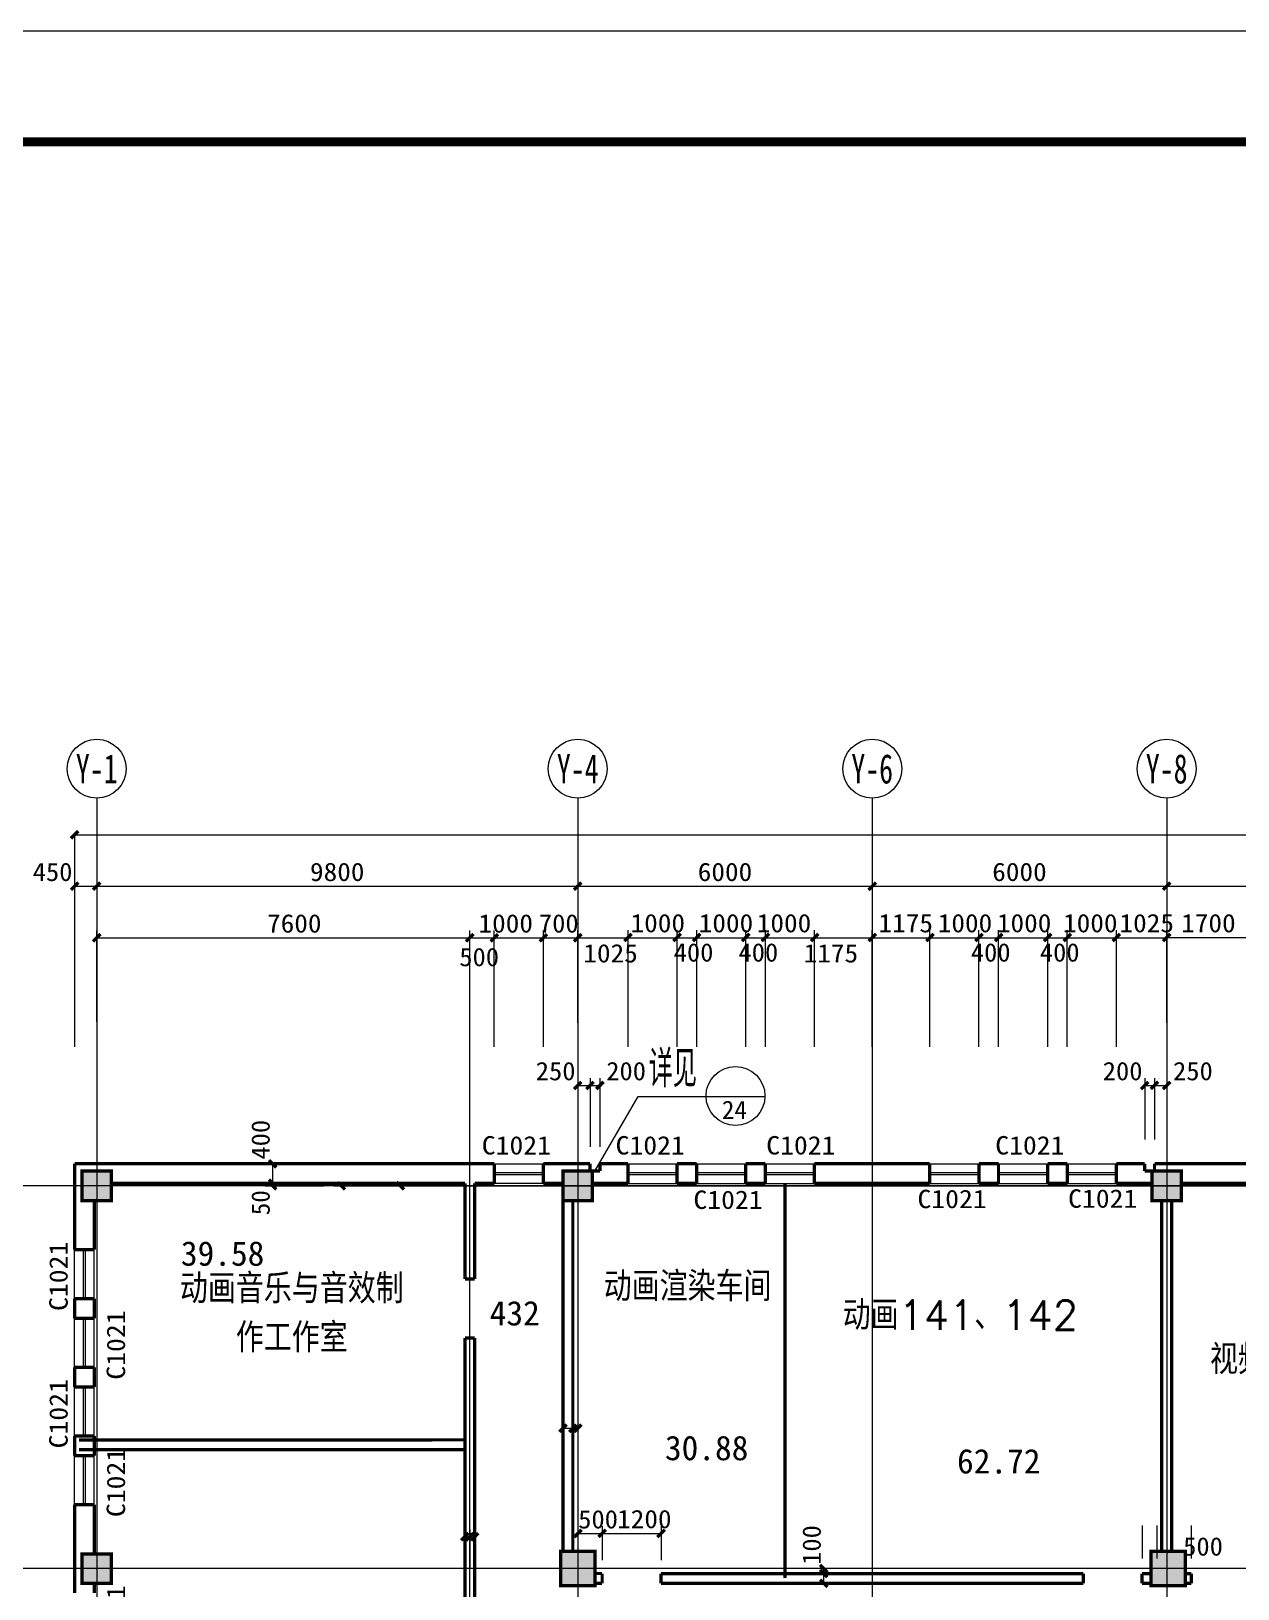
# Model space of a CAD drawing. Extents: x -307567 to 704339, y -10277 to 165507.
# Drawn here: x 366419 to 391005, y 133767 to 165506 of the extents above; entities that cross this region are included whole.
import ezdxf
from ezdxf.enums import TextEntityAlignment as Align

# ---------------------------------------------------------------- set-up
doc = ezdxf.new("R2010")
doc.units = 0
doc.header["$MEASUREMENT"] = 0
for name, color, linetype, lineweight in [('AXIS', 7, 'CONTINUOUS', 5), ('wode', 250, 'CONTINUOUS', 0), ('ziti', 32, 'CONTINUOUS', 0)]:
    doc.layers.add(name, color=color, linetype=linetype, lineweight=lineweight)
doc.layers.add('中文', color=4, linetype='CONTINUOUS')
doc.styles.add('HZ', font='txt', dxfattribs={"width": 0.7, "height": 5, "bigfont": 'STF:宋体'})
doc.styles.get("Standard").update_dxf_attribs({"font": 'txt', "height": 3})

msp = doc.modelspace()

# ---------------------------------------------------------------- linework, layer by layer
at = {"layer": 'AXIS', "color": 0}
msp.add_lwpolyline([(453024.20771, 165506.44355), (322764.10005, 165506.44355), (322764.10005, -10277.09273), (453024.20771, -10277.09273)], close=True, dxfattribs=at)
at = {"layer": 'AXIS', "color": 0, "const_width": 180.29081}
msp.add_lwpolyline([(450770.57263, 163252.80847), (325017.73513, 163252.80847), (325017.73513, -8023.45765), (450770.57263, -8023.45765)], close=True, dxfattribs=at)
at = {"layer": 'wode', "color": 0}
for p, q in [((367755.63701, 149876.95515), (367755.63701, 147033.90906)), ((377555.5758, 149876.95515), (377555.5758, 147033.90906)), ((383555.5458, 149876.95515), (383555.5458, 147033.90906)), ((389555.5158, 149876.95515), (389555.5158, 147033.90906)), ((367305.63926, 149133.8894), (421855.3421, 149133.8894)), ((367305.63926, 149133.8894), (367305.63926, 144809.5641)), ((367755.63701, 148233.8939), (367755.63701, 145728.07147)), ((367305.63926, 148083.89465), (367755.63701, 148083.89465)), ((367755.63701, 148083.89465), (377555.5758, 148083.89465)), ((377555.5758, 148083.89465), (383555.5458, 148083.89465)), ((383555.5458, 148083.89465), (389555.5158, 148083.89465)), ((389555.5158, 148083.89465), (399555.47801, 148083.89465)), ((367755.63701, 145321.24062), (367755.63701, 147183.89915)), ((367755.63701, 147033.90906), (367755.63701, 95170.03874)), ((367755.63701, 147033.8999), (389555.5158, 147033.8999)), ((367755.63701, 147033.8999), (389555.5158, 147033.8999)), ((375355.5746, 107180.09527), (375355.5746, 147183.89915)), ((375855.59651, 144809.5641), (375855.59651, 147183.89915)), ((375855.59651, 147033.8999), (376855.5671, 147033.8999)), ((376805.57955, 147033.8999), (377555.5758, 147033.8999)), ((376855.5671, 144809.5641), (376855.5671, 147183.89915)), ((377555.5758, 145299.28638), (377555.5758, 147189.50215)), ((377555.5758, 145321.24062), (377555.5758, 147183.89915)), ((377555.5758, 147033.90906), (377555.5758, 95170.03874)), ((378580.55847, 144809.5641), (378580.55847, 147189.50215)), ((379580.56568, 144809.5641), (379580.56568, 147189.50215)), ((379980.57589, 144809.5641), (379980.57589, 147189.50215)), ((380980.54647, 144809.5641), (380980.54647, 147189.50215)), ((381380.55668, 144809.5641), (381380.55668, 147189.50215)), ((382380.56389, 144809.5641), (382380.56389, 147189.50215)), ((383555.5458, 145299.28638), (383555.5458, 147189.50215)), ((383555.5458, 144809.5641), (383555.5458, 147189.50215)), ((383555.5458, 147033.90906), (383555.5458, 95170.03874)), ((384730.52772, 144809.5641), (384730.52772, 147189.50215)), ((385730.53493, 144809.5641), (385730.53493, 147189.50215)), ((386130.54514, 144809.5641), (386130.54514, 147189.50215)), ((387130.51572, 144809.5641), (387130.51572, 147189.50215)), ((387530.52593, 144809.5641), (387530.52593, 147189.50215)), ((388530.53314, 144809.5641), (388530.53314, 147189.50215)), ((389555.5158, 145299.28638), (389555.5158, 147189.50215)), ((389555.5158, 145299.28638), (389555.5158, 147189.50215)), ((389555.5158, 147039.5029), (391255.4951, 147039.5029)), ((389555.5158, 147033.90906), (389555.5158, 95170.03874)), ((377555.5758, 144174.74062), (377555.5758, 142775.04363)), ((377805.58676, 144174.74062), (377805.58676, 142775.04363)), ((378007.11163, 144174.74062), (378007.11163, 142775.04363)), ((389107.45896, 144174.74062), (389107.45896, 142923.27593)), ((389307.0063, 144174.74062), (389307.0063, 142923.27593)), ((389555.5158, 144174.74062), (389555.5158, 142923.27593)), ((377555.5758, 144024.74137), (377805.58676, 144024.74137)), ((377805.58676, 144024.74137), (378007.11163, 144024.74137)), ((377905.56185, 142279.91977), (378784.57357, 143802.38835)), ((378784.57357, 143802.38835), (381370.11972, 143802.38835)), ((389107.45896, 144024.74137), (389307.0063, 144024.74137)), ((389307.0063, 144024.74137), (389555.5158, 144024.74137)), ((371190.38546, 142429.91902), (372390.59919, 142429.91902)), ((371340.38471, 142029.91797), (371340.38471, 142429.91902)), ((375855.59651, 142429.91902), (376855.5671, 142429.91902)), ((375855.59651, 142248.66382), (376855.5671, 142248.66382)), ((375855.59651, 142211.16401), (376855.5671, 142211.16401)), ((378578.65418, 142429.92817), (382378.62298, 142429.92817)), ((378589.56722, 142248.66382), (379589.57442, 142248.66382)), ((378589.56722, 142211.16401), (379589.57442, 142211.16401)), ((379982.55342, 142248.66382), (380982.56062, 142248.66382)), ((379982.55342, 142211.16401), (380982.56062, 142211.16401)), ((381354.55583, 142248.66382), (382354.56304, 142248.66382)), ((381354.55583, 142211.16401), (382354.56304, 142211.16401)), ((384728.62344, 142429.92817), (388528.59223, 142429.92817)), ((384739.53647, 142248.66382), (385739.54367, 142248.66382)), ((384739.53647, 142211.16401), (385739.54367, 142211.16401)), ((386132.52267, 142248.66382), (387132.52987, 142248.66382)), ((386132.52267, 142211.16401), (387132.52987, 142211.16401)), ((387128.61144, 142429.92817), (387528.58502, 142429.92817)), ((387504.52508, 142248.66382), (388504.53229, 142248.66382)), ((387504.52508, 142211.16401), (388504.53229, 142211.16401)), ((436594.37973, 141979.92127), (362086.13411, 141979.92127)), ((371190.38546, 142029.91797), (372390.59919, 142029.91797)), ((371190.38546, 141979.92127), (372390.59919, 141979.92127)), ((371340.38471, 141979.92127), (371340.38471, 142029.91797)), ((372587.18024, 141979.92127), (400445.84221, 141979.92127)), ((372875.71639, 141979.92127), (405655.4231, 141979.92127)), ((373788.05314, 141979.92127), (374904.6247, 141979.92127)), ((376855.5671, 142029.91797), (375855.59651, 142029.91797)), ((376860.73065, 141979.92127), (381369.05771, 141979.92127)), ((378578.65418, 142029.91797), (382465.74412, 142029.92712)), ((384728.62344, 142029.91797), (388528.59223, 142029.91797)), ((387128.61144, 142029.91797), (388615.71337, 142029.92712)), ((367305.63926, 139679.92666), (367305.63926, 140679.92472)), ((367486.87615, 139679.92666), (367486.87615, 140679.92472)), ((367524.37596, 139679.92666), (367524.37596, 140679.92472)), ((367705.61285, 139679.92666), (367705.61285, 140679.92472)), ((367305.63926, 138279.93672), (367305.63926, 139279.93477)), ((367486.87615, 138279.93672), (367486.87615, 139279.93477)), ((367524.37596, 138279.93672), (367524.37596, 139279.93477)), ((367705.61285, 138279.93672), (367705.61285, 139279.93477)), ((367305.63926, 136879.94677), (367305.63926, 137879.93566)), ((367486.87615, 136879.94677), (367486.87615, 137879.93566)), ((367524.37596, 136879.94677), (367524.37596, 137879.93566)), ((367705.61285, 136879.94677), (367705.61285, 137879.93566)), ((377255.5773, 137189.4667), (377255.5773, 136092.75283)), ((377455.5641, 137189.4667), (377455.5641, 136092.75283)), ((377555.5758, 137189.4667), (377555.5758, 136092.75283)), ((377255.5773, 137039.46745), (377455.5641, 137039.46745)), ((377455.5641, 137039.46745), (377555.5758, 137039.46745)), ((367305.63926, 135479.94766), (367305.63926, 136479.94572)), ((367486.87615, 135479.94766), (367486.87615, 136479.94572)), ((367524.37596, 135479.94766), (367524.37596, 136479.94572)), ((367705.61285, 135479.94766), (367705.61285, 136479.94572)), ((377555.5758, 135312.92885), (377555.5758, 126729.99447)), ((389555.5158, 135312.92885), (389555.5158, 126729.99447)), ((375255.59951, 134979.34897), (375255.59951, 134179.96027)), ((375355.5746, 134979.34897), (375355.5746, 134179.96027)), ((375455.5863, 134979.34897), (375455.5863, 134179.96027)), ((377555.5758, 134896.95192), (379253.32122, 134896.95192)), ((377559.56748, 134896.95192), (377657.34531, 134896.95192)), ((377955.58601, 134896.95192), (378053.32722, 134896.95192)), ((378053.32722, 135046.95117), (378053.32722, 134352.28912)), ((379253.32122, 135046.95117), (379253.32122, 134352.28912)), ((389054.17554, 135059.76849), (389054.17554, 134384.33241)), ((389355.52901, 135059.76849), (389355.52901, 134384.33241)), ((390054.18274, 135059.76849), (390054.18274, 134384.33241)), ((375255.59951, 134829.34972), (375355.5746, 134829.34972)), ((375355.5746, 134829.34972), (375455.5863, 134829.34972)), ((436594.37973, 134179.96027), (362086.13411, 134179.96027)), ((382418.0637, 134079.85701), (383273.60141, 134079.85701)), ((382568.06295, 133979.95516), (382568.06295, 134179.96027)), ((382568.06295, 133879.96177), (382568.06295, 133979.95516)), ((382418.0637, 133879.96177), (383273.60141, 133879.96177))]:
    msp.add_line(p, q, dxfattribs=at)
at = {"layer": 'wode', "color": 0, "const_width": 67.49966}
for points in [[(367230.63964, 149058.88978), (367380.63889, 149208.88903)], [(367230.63964, 148008.89503), (367380.63889, 148158.89428)], [(367680.63739, 148008.89503), (367830.63664, 148158.89428)], [(367680.63739, 148008.89503), (367830.63664, 148158.89428)], [(377480.57618, 148008.89503), (377630.57543, 148158.89428)], [(383480.54618, 148008.89503), (383630.54543, 148158.89428)], [(389480.51618, 148008.89503), (389630.51543, 148158.89428)], [(367680.63739, 146958.90028), (367830.63664, 147108.89953)], [(375280.57497, 146958.90028), (375430.57422, 147108.89953)], [(375780.59689, 146958.90028), (375930.59614, 147108.89953)], [(376780.56747, 146958.90028), (376930.56672, 147108.89953)], [(377480.57618, 146958.90028), (377630.57543, 147108.89953)], [(378505.55885, 146964.50328), (378655.5581, 147114.50253)], [(379505.56605, 146964.50328), (379655.5653, 147114.50253)], [(379905.57626, 146964.50328), (380055.57551, 147114.50253)], [(380905.54685, 146964.50328), (381055.5461, 147114.50253)], [(381305.55705, 146964.50328), (381455.5563, 147114.50253)], [(382305.56426, 146964.50328), (382455.56351, 147114.50253)], [(383480.54618, 146964.50328), (383630.54543, 147114.50253)], [(383480.54618, 146964.50328), (383630.54543, 147114.50253)], [(384655.5281, 146964.50328), (384805.52735, 147114.50253)], [(385655.5353, 146964.50328), (385805.53455, 147114.50253)], [(386055.54551, 146964.50328), (386205.54476, 147114.50253)], [(387055.5161, 146964.50328), (387205.51535, 147114.50253)], [(387455.5263, 146964.50328), (387605.52555, 147114.50253)], [(388455.53351, 146964.50328), (388605.53276, 147114.50253)], [(389480.51618, 146964.50328), (389630.51543, 147114.50253)], [(389480.51618, 146964.50328), (389630.51543, 147114.50253)], [(377480.57618, 143949.74174), (377630.57543, 144099.74099)], [(377730.58714, 143949.74174), (377880.58639, 144099.74099)], [(377932.11201, 143949.74174), (378082.11126, 144099.74099)], [(389032.45934, 143949.74174), (389182.45859, 144099.74099)], [(389232.00668, 143949.74174), (389382.00593, 144099.74099)], [(389480.51618, 143949.74174), (389630.51543, 144099.74099)], [(371265.38509, 142504.91864), (371415.38434, 142354.91939)], [(367305.63926, 142429.90986), (375855.59651, 142429.92817)], [(367305.63926, 142429.91902), (367305.63926, 140679.92472)], [(367455.63851, 142279.91977), (367455.63851, 141679.92277), (368055.63551, 141679.92277), (368055.63551, 142279.91977), (367455.63851, 142279.91977), (367455.63851, 141679.92277)], [(375855.59651, 142029.91797), (375855.59651, 142429.91902)], [(376855.5671, 142429.92817), (377805.58676, 142429.92817)], [(376855.5671, 142029.91797), (376855.5671, 142429.91902)], [(377805.58676, 142429.90071), (376855.5671, 142429.91902)], [(377255.5773, 142279.91977), (377255.5773, 141679.92277), (377855.5743, 141679.92277), (377855.5743, 142279.91977), (377255.5773, 142279.91977), (377255.5773, 141679.92277)], [(377805.58676, 142429.90986), (377657.12559, 142429.90986)], [(377805.58676, 142429.91902), (377805.58676, 142279.91977)], [(377805.58676, 142279.91977), (378007.11163, 142279.91977)], [(378007.11163, 142429.92817), (378007.11163, 142279.91977)], [(378007.11163, 142429.92817), (378578.65418, 142429.92817)], [(378578.65418, 142429.92817), (378578.65418, 142029.91797)], [(379578.62477, 142429.92817), (379578.62477, 142029.91797)], [(379578.62477, 142429.92817), (379978.63498, 142429.92817)], [(379978.63498, 142429.92817), (379978.63498, 142029.91797)], [(380978.64218, 142429.92817), (380978.64218, 142029.91797)], [(380978.64218, 142429.92817), (381378.61577, 142429.92817)], [(381378.61577, 142429.92817), (381378.61577, 142029.91797)], [(382378.62298, 142429.92817), (382378.62298, 142029.91797)], [(382378.62298, 142429.92817), (384728.62344, 142429.92817)], [(384728.62344, 142429.92817), (384728.62344, 142029.91797)], [(385728.59402, 142429.92817), (385728.59402, 142029.91797)], [(385728.59402, 142429.92817), (386128.60423, 142429.92817)], [(385728.59402, 142429.92817), (386128.60423, 142429.92817)], [(386128.60423, 142429.92817), (386128.60423, 142029.91797)], [(387128.61144, 142429.92817), (387128.61144, 142029.91797)], [(387128.61144, 142429.92817), (387528.58502, 142429.92817)], [(387128.61144, 142429.92817), (387528.58502, 142429.92817)], [(387528.58502, 142429.92817), (387528.58502, 142029.91797)], [(388528.59223, 142429.92817), (388528.59223, 142029.91797)], [(388528.59223, 142429.92817), (389107.45896, 142429.92817)], [(388755.53201, 142429.92817), (389107.45896, 142429.92817)], [(389107.45896, 142429.92817), (389107.45896, 142279.91977)], [(389107.45896, 142279.91977), (389255.5173, 142279.91977)], [(389255.5173, 142279.91977), (389255.5173, 141679.92277), (389855.5143, 141679.92277), (389855.5143, 142279.91977), (389255.5173, 142279.91977), (389255.5173, 141679.92277)], [(389307.0063, 142429.92817), (389307.0063, 142279.91977)], [(389307.0063, 142429.92817), (391255.4951, 142429.91902)], [(368055.63551, 142029.90881), (375255.59951, 142029.91797)], [(371265.38509, 142104.91759), (371415.38434, 141954.91834)], [(371265.38509, 142054.92089), (371415.38434, 141904.92164)], [(372662.17986, 142054.92089), (372812.17911, 141904.92164)], [(373863.05276, 142054.92089), (374013.05201, 141904.92164)], [(375255.59951, 142029.91797), (375255.59951, 140079.92772)], [(375455.5863, 142029.91797), (375455.5863, 140079.92772)], [(375455.5863, 142029.91797), (375855.59651, 142029.91797)], [(377255.5773, 142029.90881), (376855.5671, 142029.91797)], [(376855.5671, 142029.91797), (377255.5773, 142029.90881)], [(377855.5743, 142029.91797), (378578.65418, 142029.91797)], [(379578.62477, 142029.92712), (379978.63498, 142029.92712)], [(380978.64218, 142029.92712), (381378.61577, 142029.92712)], [(381781.67081, 134857.58644), (381781.67081, 142007.55374)], [(382378.62298, 142029.92712), (384728.62344, 142029.92712)], [(383655.55751, 142029.92712), (384728.62344, 142029.92712)], [(385728.59402, 142029.92712), (386128.60423, 142029.92712)], [(385728.59402, 142029.92712), (386128.60423, 142029.92712)], [(387128.61144, 142029.92712), (387528.58502, 142029.92712)], [(387128.61144, 142029.92712), (387528.58502, 142029.92712)], [(388528.59223, 142029.92712), (389255.5173, 142029.93628)], [(389855.5143, 142029.92712), (391255.4951, 142029.91797)], [(367705.61285, 141679.92277), (367705.61285, 140679.92472)], [(377255.5773, 134529.95547), (377255.5773, 141679.92277)], [(377455.5641, 134529.95547), (377455.5641, 141679.92277)], [(389455.5041, 136479.94572), (389455.5041, 141679.92277)], [(389455.5041, 134529.95547), (389455.5041, 141679.92277)], [(389655.52751, 136479.94572), (389655.52751, 141679.92277)], [(389655.52751, 134529.95547), (389655.52751, 141679.92277)], [(381781.67081, 133988.93468), (381781.67081, 141138.90198)], [(367705.61285, 140679.92472), (367305.63926, 140679.92472)], [(375255.59951, 140079.92772), (375455.5863, 140079.92772)], [(375455.5863, 140079.92772), (375255.59951, 140079.92772)], [(367305.63926, 139279.93477), (367305.63926, 139679.92666)], [(367705.61285, 139679.92666), (367305.63926, 139679.92666)], [(367705.61285, 139279.93477), (367705.61285, 139679.92666)], [(367705.61285, 139279.93477), (367305.63926, 139279.93477)], [(375255.59951, 138879.93372), (375455.5863, 138879.93372)], [(375255.59951, 138879.93372), (375255.59951, 128679.98472)], [(375455.5863, 138879.93372), (375255.59951, 138879.93372)], [(375455.5863, 138879.93372), (375255.59951, 138879.93372)], [(375255.59951, 138879.93372), (375255.59951, 138579.93522)], [(375455.5863, 138879.93372), (375455.5863, 128679.98472)], [(375455.5863, 138879.93372), (375455.5863, 138579.93522)], [(367305.63926, 137879.93566), (367305.63926, 138279.93672)], [(367705.61285, 138279.93672), (367305.63926, 138279.93672)], [(367705.61285, 137879.93566), (367705.61285, 138279.93672)], [(367705.61285, 137879.93566), (367305.63926, 137879.93566)], [(377180.57768, 136964.46783), (377330.57693, 137114.46708)], [(377380.56447, 136964.46783), (377530.56372, 137114.46708)], [(377480.57618, 136964.46783), (377630.57543, 137114.46708)], [(367305.63926, 136479.94572), (367305.63926, 136879.94677)], [(367705.61285, 136879.94677), (367305.63926, 136879.94677)], [(374592.34278, 136801.53413), (367392.37878, 136801.53413)], [(367705.61285, 136479.94572), (367705.61285, 136879.94677)], [(375255.59951, 136803.75885), (368055.63551, 136803.75885)], [(367705.61285, 136479.94572), (367305.63926, 136479.94572)], [(374592.34278, 136601.53818), (367392.37878, 136601.53818)], [(375255.59951, 136603.7629), (368055.63551, 136603.7629)], [(367305.63926, 134179.96027), (367305.63926, 135479.94766)], [(367705.61285, 135479.94766), (367305.63926, 135479.94766)], [(367705.61285, 134479.95877), (367705.61285, 135479.94766)], [(377255.5773, 134529.95547), (377255.5773, 135479.94766)], [(375180.59989, 134754.3501), (375330.59914, 134904.34935)], [(375280.57497, 134754.3501), (375430.57422, 134904.34935)], [(375380.58668, 134754.3501), (375530.58593, 134904.34935)], [(377484.56786, 134821.9523), (377634.56711, 134971.95155)], [(377978.3276, 134821.9523), (378128.32685, 134971.95155)], [(379178.3216, 134821.9523), (379328.32085, 134971.95155)], [(367455.63851, 134479.95877), (367455.63851, 133879.96177), (368055.63551, 133879.96177), (368055.63551, 134479.95877), (367455.63851, 134479.95877), (367455.63851, 133879.96177)], [(377205.58976, 134529.95547), (377205.58976, 133829.95591), (377905.56185, 133829.95591), (377905.56185, 134529.95547), (377205.58976, 134529.95547), (377205.58976, 133829.95591)], [(382493.06332, 134254.85918), (382643.06257, 134104.85993)], [(389233.50814, 134529.95547), (389233.50814, 133829.95591), (389933.51684, 133829.95591), (389933.51684, 134529.95547), (389233.50814, 134529.95547), (389233.50814, 133829.95591)], [(367305.63926, 134179.96027), (367305.63926, 133679.95666)], [(377905.56185, 134079.96687), (378053.32722, 134079.95772)], [(378053.32722, 134079.95772), (378053.32722, 133879.96177)], [(379253.32122, 134079.95772), (379253.32122, 133879.96177)], [(379253.32122, 134079.92109), (387854.18154, 134079.71052)], [(382493.06332, 134154.85663), (382643.06257, 134004.85738)], [(382493.06332, 133954.96139), (382643.06257, 133804.96214)], [(384855.55151, 134079.53657), (387854.18154, 134079.60982)], [(387854.18154, 134079.61897), (387854.18154, 133879.96177)], [(389054.17554, 134079.66475), (389255.5173, 134079.66475)], [(389054.17554, 134079.65559), (389233.50814, 134079.66475)], [(389054.17554, 134079.65559), (389054.17554, 133879.96177)], [(389933.51684, 134079.65559), (390054.18274, 134079.64644)], [(389933.51684, 134079.61897), (390054.18274, 134079.56404)], [(390054.18274, 134079.64644), (390054.18274, 133879.96177)], [(367705.61285, 133879.96177), (367705.61285, 133679.95666)], [(378053.32722, 133879.96177), (377905.56185, 133879.96177)], [(379253.32122, 133879.96177), (387854.18154, 133879.96177)], [(384855.55151, 133879.96177), (387854.18154, 133879.96177)], [(389054.17554, 133879.96177), (389233.50814, 133879.96177)], [(390054.18274, 133879.96177), (389933.51684, 133879.96177)]]:
    msp.add_lwpolyline(points, dxfattribs=at)
at = {"layer": 'wode', "color": 0}
for centre in [(367755.63701, 150476.92468), (377555.5758, 150476.92468), (383555.5458, 150476.92468), (389555.5158, 150476.92468), (380770.19596, 143810.86609)]:
    msp.add_circle(centre, 599.997, dxfattribs=at)
for points in [[(367455.63851, 142279.91977), (368055.63551, 142279.91977), (367455.63851, 141679.92277), (368055.63551, 141679.92277)], [(377255.5773, 142279.91977), (377855.5743, 142279.91977), (377255.5773, 141679.92277), (377855.5743, 141679.92277)], [(389255.5173, 142279.91977), (389855.5143, 142279.91977), (389255.5173, 141679.92277), (389855.5143, 141679.92277)], [(367455.63851, 134479.95877), (368055.63551, 134479.95877), (367455.63851, 133879.96177), (368055.63551, 133879.96177)], [(377205.58976, 134529.95547), (377905.56185, 134529.95547), (377205.58976, 133829.95591), (377905.56185, 133829.95591)], [(389233.50814, 134529.95547), (389933.51684, 134529.95547), (389233.50814, 133829.95591), (389933.51684, 133829.95591)]]:
    msp.add_solid(points, dxfattribs=at)

# ---------------------------------------------------------------- texts
for s, height, width, p, p2 in [('Y-1', 599.997, 0.607492, (367330.395, 150176.92618), (368180.87903, 150176.92618)), ('Y-4', 599.997, 0.531555, (377130.33379, 150176.92618), (377980.81782, 150176.92618)), ('Y-6', 599.997, 0.531555, (383130.30379, 150176.92618), (383980.78782, 150176.92618)), ('Y-8', 599.997, 0.531555, (389130.27379, 150176.92618), (389980.75782, 150176.92618)), ('450', 374.998125, 0.863984, (366450.65086, 148188.89596), (367260.63216, 148188.89596)), ('9800', 374.998125, 0.888018, (372100.5982, 148188.89596), (373210.61462, 148188.89596)), ('6000', 374.998125, 0.934725, (380000.5709, 148188.89596), (381110.55071, 148188.89596)), ('6000', 374.998125, 0.934725, (386000.5409, 148188.89596), (387110.52071, 148188.89596)), ('7600', 374.998125, 0.887988, (371225.61478, 147138.90121), (372335.59458, 147138.90121)), ('1000', 374.998125, 1.044692, (375533.58884, 147138.90121), (376643.56865, 147138.90121)), ('700', 374.998125, 0.925698, (376764.60076, 147138.90121), (377574.58206, 147138.90121)), ('1000', 374.998125, 1.044692, (378631.5714, 147144.50421), (379741.5512, 147144.50421)), ('1000', 374.998125, 1.044692, (380020.56592, 147144.50421), (381130.54572, 147144.50421)), ('1000', 374.998125, 1.044692, (381203.56782, 147144.50421), (382313.54762, 147144.50421)), ('1175', 374.998125, 0.986686, (383683.53589, 147144.50421), (384793.55231, 147144.50421)), ('1000', 374.998125, 1.044727, (384890.52448, 147144.50421), (386000.5409, 147144.50421)), ('1000', 374.998125, 1.044692, (386095.53555, 147144.50421), (387205.51535, 147144.50421)), ('1000', 374.998125, 1.044727, (387443.51465, 147144.50421), (388553.53107, 147144.50421)), ('1025', 374.998125, 0.934725, (388593.5211, 147144.50421), (389703.5009, 147144.50421)), ('1700', 374.998125, 0.986654, (389850.53386, 147144.50421), (390960.51366, 147144.50421)), ('500', 374.998125, 0.925698, (375142.29441, 146453.90708), (375952.27572, 146453.90708)), ('1025', 374.998125, 0.934725, (377669.5767, 146530.50887), (378779.5565, 146530.50887)), ('400', 374.998125, 0.925698, (379510.58312, 146547.81225), (380320.56442, 146547.81225)), ('400', 374.998125, 0.925739, (380830.54722, 146547.81225), (381640.56514, 146547.81225)), ('1175', 374.998125, 0.986654, (382158.56793, 146530.50887), (383268.54773, 146530.50887)), ('400', 374.998125, 0.925739, (385564.53234, 146547.81225), (386374.55026, 146547.81225)), ('400', 374.998125, 0.925739, (386970.51896, 146547.81225), (387780.53689, 146547.81225)), ('250', 374.998125, 0.863984, (376700.5874, 144129.74267), (377510.56871, 144129.74267)), ('200', 374.998125, 0.925739, (378136.09048, 144129.74267), (378946.1084, 144129.74267)), ('200', 374.998125, 0.925739, (388252.43394, 144129.74267), (389062.45186, 144129.74267)), ('250', 374.998125, 0.863984, (389684.53127, 144129.74267), (390494.51257, 144129.74267)), ('24', 374.998125, 0.815977, (380492.31649, 143339.50004), (381002.29929, 143339.50004)), ('C1021', 374.998125, 0.980859, (375600.60511, 142617.41808), (377010.58341, 142617.41808)), ('C1021', 374.998125, 0.980859, (378327.58122, 142617.41808), (379737.55952, 142617.41808)), ('C1021', 374.998125, 0.980859, (381396.56002, 142617.41808), (382806.53832, 142617.41808)), ('C1021', 374.998125, 0.980859, (386062.54011, 142617.41808), (387472.51841, 142617.41808)), ('C1021', 374.998125, 0.980859, (379912.57086, 141508.41789), (381322.54916, 141508.41789)), ('C1021', 374.998125, 0.980859, (384477.55047, 141524.42123), (385887.52877, 141524.42123)), ('C1021', 374.998125, 0.980859, (387546.52927, 141532.42289), (388956.50757, 141532.42289)), ('500', 374.998125, 0.925698, (377564.95076, 134998.03479), (378374.93206, 134998.03479)), ('1200', 374.998125, 0.986686, (378357.83009, 135001.95323), (379467.84652, 135001.95323)), ('500', 374.998125, 0.925698, (389890.92673, 134444.4731), (390700.90803, 134444.4731))]:
    msp.add_text(s, height=height, dxfattribs=dict(at, width=width)).set_placement(p, p2, align=Align.FIT)
for s, width, p, p2 in [('400', 0.925708, (371280.39966, 142513.91823), (371280.39966, 143323.90869)), ('50', 0.906657, (371280.39966, 141379.92427), (371280.39966, 141889.91622)), ('C1021', 0.980866, (367163.1473, 139429.93402), (367163.1473, 140839.92147)), ('C1021', 0.980872, (368333.11215, 138029.93491), (368333.11215, 139439.93153)), ('C1021', 0.980872, (367163.1473, 136629.94497), (367163.1473, 138039.94158)), ('C1021', 0.980866, (368333.11215, 135229.95502), (368333.11215, 136639.94247)), ('100', 1.079993, (382508.04128, 134255.8571), (382508.04128, 135065.84756)), ('C1021', 0.980872, (368333.11215, 132429.96597), (368333.11215, 133839.96258))]:
    msp.add_text(s, height=374.998125, rotation=90, dxfattribs=dict(at, width=width)).set_placement(p, p2, align=Align.FIT)
at = {"layer": 'ziti', "color": 0, "style": 'HZ', "width": 0.461426}
msp.add_text('详见', height=749.99625, dxfattribs=at).set_placement((379000.12425, 143988.09299), (379984.49432, 143988.09299), align=Align.FIT)
at = {"layer": '中文'}
for s, insert, char_height, width, attachment_point in [('39.58', (369470.01248, 140851.23312), 500, 2952.3477292, 1), ('{\\Ftxt,stf:宋体|c134;\\C0;动画渲染车间}', (378084.28822, 140228.87552), 600, 6371.5894668, 1), ('{\\Ftxt,stf:宋体|c134;\\C0;动画音乐与音效制作工作室}', (371729.65134, 140183.82021), 600, 4568.1751355, 2), ('{\\Ftxt,stf:宋体|c134;\\C0;动画141、142}', (382953.5048, 139643.15046), 600, 6371.5894668, 1), ('{\\fFangSong_GB2312|b1|i0|c134|p49;\\C1;432}', (375761.79161, 139634.11349), 500, 6011.5625187, 1), ('{\\Ftxt,stf:宋体|c134;\\C0;视频工作室}', (390437.67415, 138742.03421), 600, 6371.5894668, 1), ('30.88', (379332.30437, 136888.36121), 500, 2545.1271903, 1), ('62.72', (385283.57142, 136618.02633), 500, 2545.1271903, 1)]:
    msp.add_mtext(s, dxfattribs=dict(at, insert=insert, char_height=char_height, width=width, attachment_point=attachment_point))

doc.saveas('drawing.dxf')
